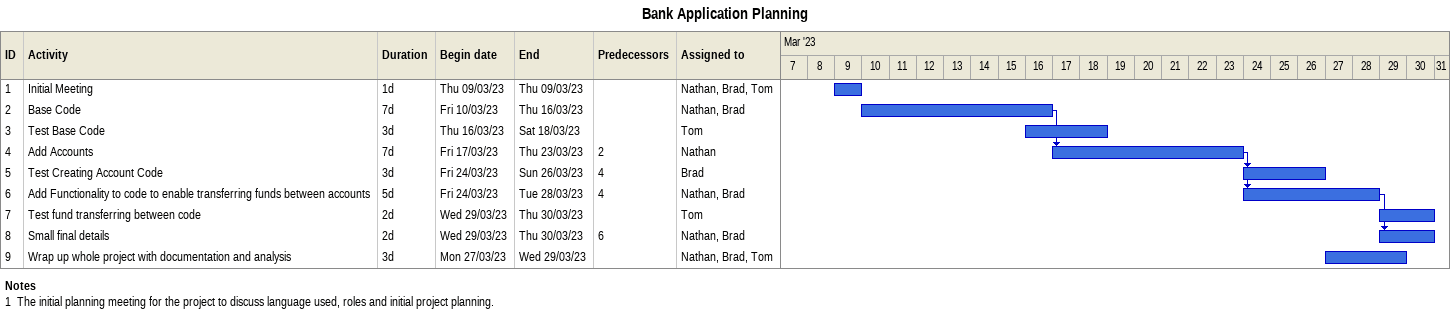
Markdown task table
Bank Application Planning

| ID | Task | Duration | Start | Finish | Predecessors | Resources |
|---|---|---|---|---|---|---|
| 1 | Initial Meeting | 1d | 2023-03-09 | 2023-03-09 |  | Nathan, Brad, Tom |
| 2 | Base Code | 7d | 2023-03-10 | 2023-03-16 |  | Nathan, Brad |
| 3 | Test Base Code | 3d | 2023-03-16 | 2023-03-18 |  | Tom |
| 4 | Add Accounts | 7d | 2023-03-17 | 2023-03-23 | 2 | Nathan |
| 5 | Test Creating Account Code | 3d | 2023-03-24 | 2023-03-26 | 4 | Brad |
| 6 | Add Functionality to code to enable transferring funds between accounts | 5d | 2023-03-24 | 2023-03-28 | 4 | Nathan, Brad |
| 7 | Test fund transferring between code | 2d | 2023-03-29 | 2023-03-30 |  | Tom |
| 8 | Small final details | 2d | 2023-03-29 | 2023-03-30 | 6 | Nathan, Brad |
| 9 | Wrap up whole project with documentation and analysis | 3d | 2023-03-27 | 2023-03-29 |  | Nathan, Brad, Tom |

Notes
- 1: The initial planning meeting for the project to discuss language used, roles and initial project planning.
